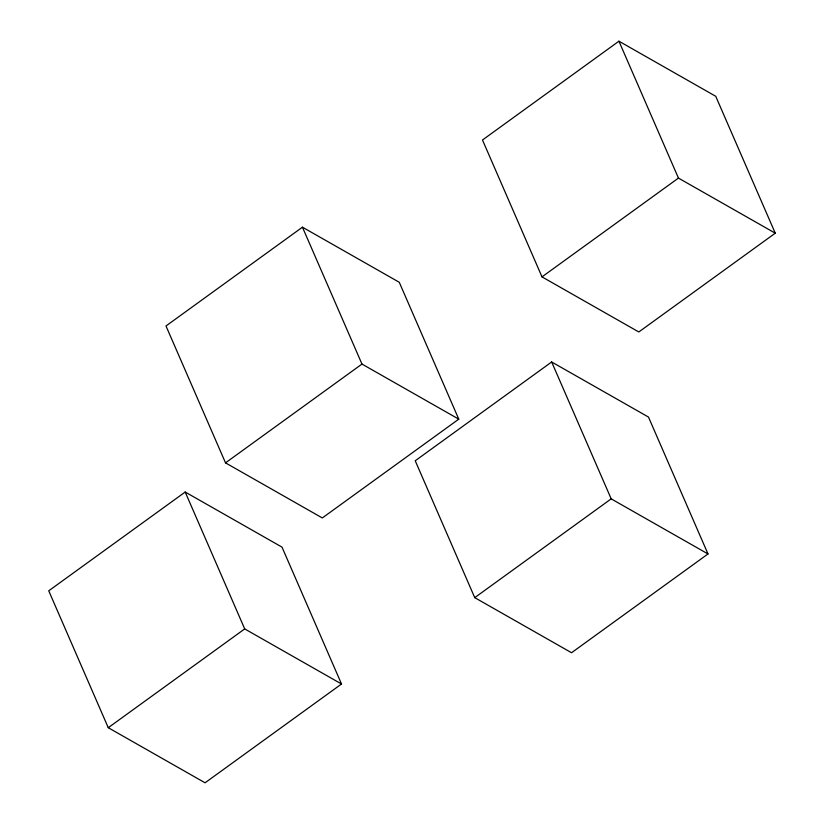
<?xml version="1.0" encoding="UTF-8"?>
<svg xmlns="http://www.w3.org/2000/svg" width="824" height="824" viewBox="0 0 824 824"><rect width="100%" height="100%" fill="white"/><g stroke="black" fill="none" stroke-linecap="round" stroke-linejoin="round"><path stroke-width="1.24" d="M302.449 227.187L165.995 325.974L225.518 462.861L322.318 517.956L458.772 419.159L399.259 282.282L302.449 227.187L361.973 364.064L458.772 419.159M618.937 41.2L482.483 139.998L541.996 276.874L638.806 331.969L775.26 233.182L715.737 96.295L618.937 41.2L678.451 178.087L775.26 233.182M185.194 492.031L48.74 590.818L108.263 727.705L205.063 782.8L341.517 684.002L282.004 547.126L185.194 492.031L244.707 628.908L341.517 684.002M225.518 462.861L361.973 364.064M541.996 276.874L678.451 178.087M551.668 361.973L415.224 460.771L474.737 597.647L571.547 652.742L708.001 553.955L648.478 417.068L551.668 361.973L611.192 498.86L708.001 553.955M108.263 727.705L244.707 628.908M474.737 597.647L611.192 498.86"/></g></svg>
